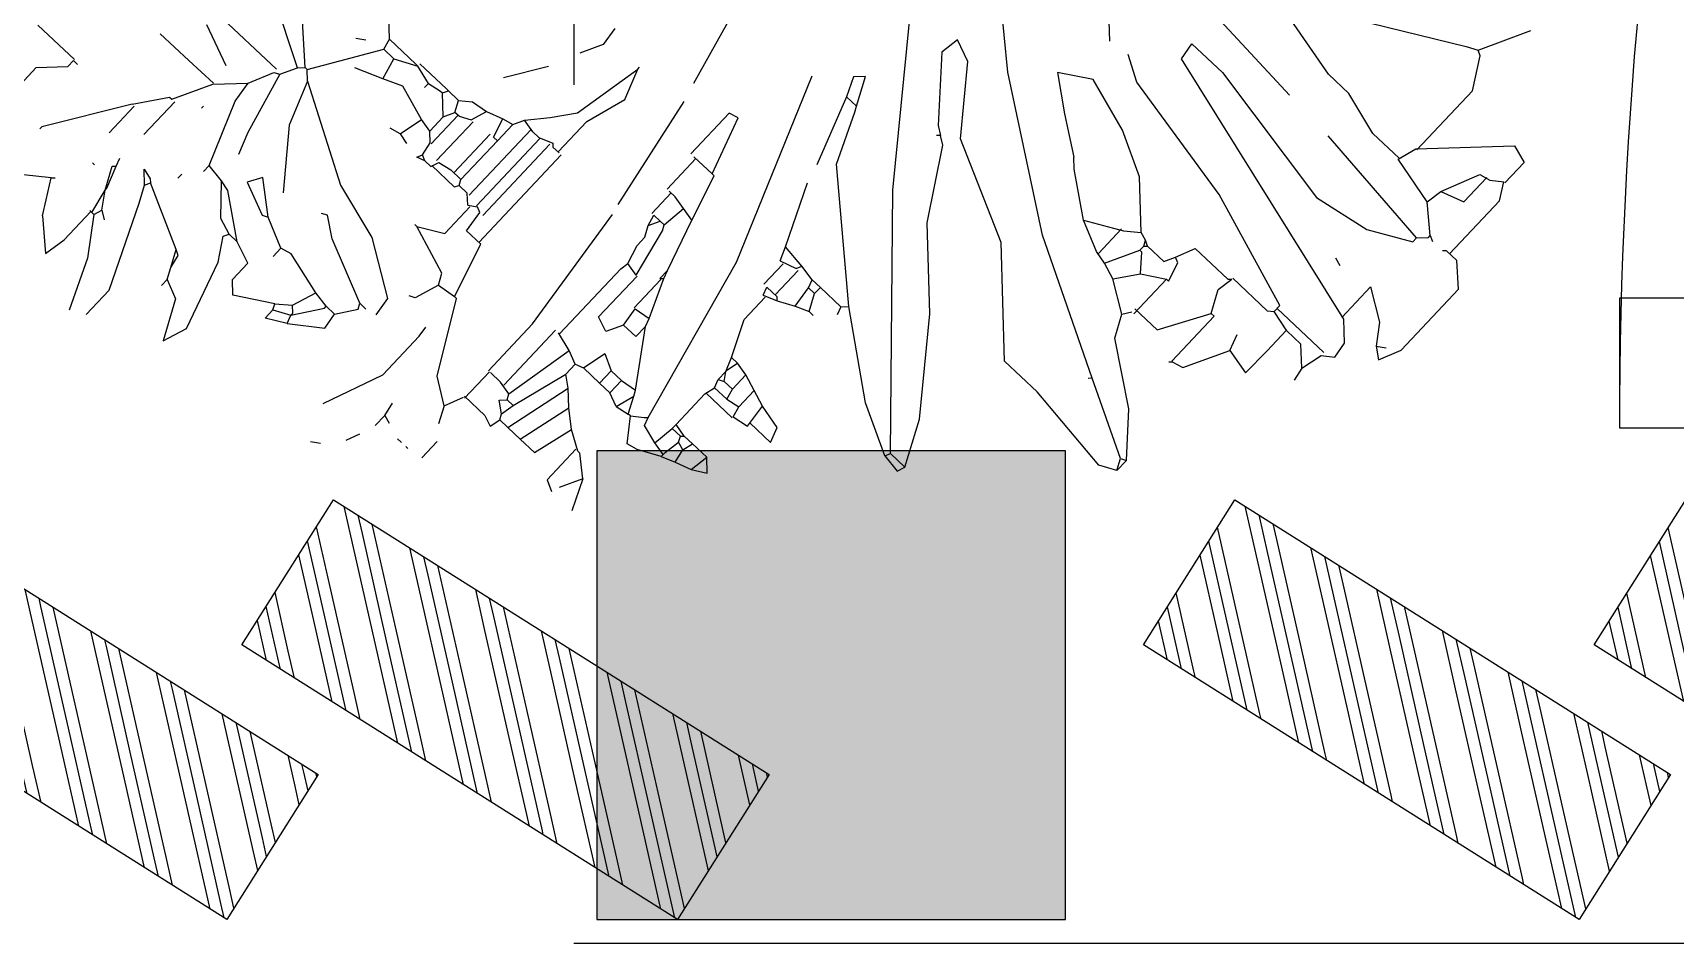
# Model space of a CAD drawing. Header units: metres. Extents: x 1769 to 3632, y 809 to 2652.
# Drawn here: x 2678.3091 to 2678.7875, y 1867.5908 to 1867.8559 of the extents above; entities that cross this region are included whole.
import ezdxf

# ---------------------------------------------------------------- set-up
doc = ezdxf.new("R2010")
doc.units = ezdxf.units.M
doc.header["$LTSCALE"] = 10
doc.linetypes.add('HIDDEN', pattern=[9.525, 6.35, -3.175])
for name, color, linetype in [('A-COLS', 6, 'Continuous'), ('A-COLS-PATT+', 8, 'Continuous'), ('A-GLAZ', 150, 'Continuous'), ('A-PATT+', 8, 'Continuous'), ('A-PROJ+', 1, 'HIDDEN'), ('A-WALL', 6, 'Continuous'), ('A-WALL-PATT', 8, 'Continuous'), ('AG-FP-01$0$A-DOOR-1', 1, 'Continuous'), ('G+E_Madera', 35, 'Continuous'), ('L-PLNT', 66, 'Continuous')]:
    doc.layers.add(name, color=color, linetype=linetype)
doc.styles.add('AG-FP-01$0$spa-fp01$0$WATG_Default', font='SIMPLEX.SHX', dxfattribs={"width": 0.8})
pattern_1 = [(0, (0, 0), (0, 6.985), [5.08, -1.905]), (90, (0, 0), (-6.985, 4e-16), [5.08, -1.905])]

# ---------------------------------------------------------------- blocks, each defined once
blk = doc.blocks.new('A$C633b6710')
at = {"layer": 'A-COLS'}
h = blk.add_hatch(dxfattribs=at)
h.set_pattern_fill('ANGLE', color=256)
h.set_pattern_definition(pattern_1)
h.paths.add_polyline_path([(-3.53933, -6.03922), (-3.4028, -6.03922), (-3.4028, -5.9027), (-3.53933, -5.9027)])
h.paths.add_polyline_path([(-3.53934, -12.48913), (-3.40282, -12.48913), (-3.40282, -12.35261), (-3.53934, -12.35261)])
at = {"layer": 'A-COLS-PATT+'}
h = blk.add_hatch(dxfattribs=at)
h.set_pattern_fill('ANGLE', color=256)
h.set_pattern_definition(pattern_1)
h.paths.add_polyline_path([(-3.53933, -6.03922), (-3.4028, -6.03922), (-3.4028, -5.9027), (-3.53933, -5.9027)])
h.paths.add_polyline_path([(-3.53934, -12.48913), (-3.40282, -12.48913), (-3.40282, -12.35261), (-3.53934, -12.35261)])
at = {"layer": 'A-PATT+'}
h = blk.add_hatch(color=256, dxfattribs=at)
h.dxf.hatch_style = 1
h.paths.add_polyline_path([(-3.53933, -6.03922), (-3.4028, -6.03922), (-3.4028, -5.9027), (-3.53933, -5.9027)])
h.paths.add_polyline_path([(-3.53934, -12.48913), (-3.40282, -12.48913), (-3.40282, -12.35261), (-3.53934, -12.35261)])
at = {"layer": 'A-COLS'}
blk.add_lwpolyline([(-3.53934, -12.48913), (-3.40282, -12.48913), (-3.40282, -12.35261), (-3.53934, -12.35261)], close=True, dxfattribs=at)
blk = doc.blocks.new('A$C0e1b22ce')
h = blk.add_hatch()
h.set_pattern_fill('ANGLE', color=256, scale=0.38)
h.set_pattern_definition([(0, (0, 0), (0, 2.6543), [1.9304, -0.7239]), (90, (0, 0), (-2.6543, 2e-16), [1.9304, -0.7239])])
h.paths.add_polyline_path([(0.05, 0.15), (0.05, 0), (0, 0), (0, 0.15)])
at = {"layer": 'A-WALL-PATT'}
h = blk.add_hatch(dxfattribs=at)
h.set_pattern_fill('GOST_GROUND', color=256, scale=0.0016)
h.paths.add_polyline_path([(0.05, 0.15), (0.05, 0), (0, 0), (0, 0.15)])
at = {"layer": 'A-WALL'}
blk.add_lwpolyline([(0.05, 0.15), (0.05, 0), (0, 0), (0, 0.15)], close=True, dxfattribs=at)
blk = doc.blocks.new('A$Cb696afa1')
at = {"layer": 'G+E_Madera', "rotation": 57.77621867206633}
for p in [(1.52115, 0), (1.65246, 0), (1.91508, 0.00001), (2.0464, 0.00001)]:
    blk.add_blockref('A$C0e1b22ce', p, dxfattribs=at)
blk = doc.blocks.new('GARRA DE LEON')
at = {"layer": 'L-PLNT', "color": 65, "linetype": 'Continuous'}
for p, q in [((1272.8961, 334.2598), (1272.9333, 334.3343)), ((1272.6683, 334.1314), (1272.8795, 334.2515)), ((1272.8795, 334.2515), (1272.8961, 334.2598)), ((1272.9043, 334.2556), (1272.8961, 334.2598)), ((1272.9313, 334.2101), (1272.9043, 334.2556)), ((1272.9313, 334.09), (1272.9313, 334.2101)), ((1272.9292, 334.09), (1273.0327, 334.1935)), ((1273.0327, 334.1935), (1273.0596, 334.1852)), ((1273.0596, 334.1852), (1273.0596, 334.1438)), ((1272.9996, 334.0693), (1273.0244, 334.1273)), ((1273.0244, 334.1273), (1273.041, 334.1314)), ((1273.0348, 334.0817), (1273.0348, 334.1314)), ((1273.041, 334.1314), (1273.0576, 334.1438)), ((1273.0721, 334.119), (1273.0576, 334.1438)), ((1272.7594, 334.0817), (1272.6642, 334.1024)), ((1273.0721, 334.0113), (1273.0721, 334.119)), ((1272.8008, 334.0817), (1272.7594, 334.0817)), ((1272.8671, 334.0631), (1272.8008, 334.0817)), ((1272.9209, 334.061), (1272.9292, 334.09)), ((1272.9996, 334.0693), (1273.0348, 334.0817)), ((1272.9209, 334.0631), (1272.8671, 334.0631)), ((1272.9954, 334.0444), (1272.9209, 334.061)), ((1272.9954, 334.0444), (1272.9996, 334.0693)), ((1272.4944, 334.0361), (1272.7387, 334.0196)), ((1273.0327, 334.0113), (1272.9954, 334.0444)), ((1273.0203, 333.9947), (1272.8215, 334.0154)), ((1273.0203, 333.9947), (1273.0327, 334.0072)), ((1273.0327, 334.0072), (1273.0327, 334.0113)), ((1273.0327, 334.0113), (1273.041, 334.0072)), ((1273.0658, 334.0113), (1273.0617, 334.0072)), ((1273.0866, 334.0113), (1273.0658, 334.0113)), ((1273.1176, 333.9823), (1273.0866, 334.0113)), ((1272.9582, 333.9533), (1273.0203, 333.9865)), ((1273.0203, 333.9865), (1273.0203, 333.9947)), ((1273.1176, 333.8581), (1273.1176, 333.9823)), ((1272.5813, 333.9761), (1272.6434, 333.9761)), ((1272.5855, 333.9492), (1272.5813, 333.9761)), ((1272.6434, 333.9761), (1272.8712, 333.9368)), ((1273.0244, 333.8332), (1272.5855, 333.9492)), ((1272.8712, 333.9368), (1272.9582, 333.9533)), ((1272.4115, 333.7587), (1272.2211, 333.9243)), ((1272.4902, 333.8953), (1272.4695, 333.9161)), ((1272.5606, 333.8788), (1272.5234, 333.8995)), ((1272.9665, 333.8871), (1272.954, 333.8912)), ((1273.0203, 333.8332), (1273.0203, 333.8953)), ((1273.0203, 333.8953), (1273.0658, 333.8664)), ((1272.7635, 333.8415), (1272.5606, 333.8788)), ((1273.0658, 333.8664), (1273.0866, 333.8374)), ((1273.1031, 333.8249), (1273.1176, 333.8581)), ((1272.5109, 333.8374), (1272.4654, 333.8084)), ((1272.5938, 333.8125), (1272.5109, 333.8374)), ((1272.9416, 333.7835), (1272.7635, 333.8415)), ((1273.0493, 333.8084), (1273.0244, 333.8332)), ((1273.0866, 333.8374), (1273.099, 333.8457)), ((1273.0866, 333.8374), (1273.1031, 333.8249)), ((1272.66, 333.7794), (1272.5938, 333.8125)), ((1272.4654, 333.8084), (1272.515, 333.7711)), ((1273.0534, 333.7835), (1273.0493, 333.8084)), ((1272.515, 333.7711), (1272.5689, 333.7338)), ((1272.718, 333.7214), (1272.66, 333.7794)), ((1272.8588, 333.738), (1272.8629, 333.7628)), ((1272.8588, 333.7587), (1272.8629, 333.7628)), ((1272.8629, 333.7649), (1272.9333, 333.7649)), ((1272.9333, 333.7649), (1272.9416, 333.7711)), ((1272.9416, 333.7711), (1272.9416, 333.7835)), ((1273.0369, 333.7773), (1272.9416, 333.7773)), ((1272.9747, 333.7628), (1272.9416, 333.7711)), ((1272.9737, 333.7214), (1272.9737, 333.7628)), ((1273.0037, 333.7628), (1272.9747, 333.7628)), ((1273.0286, 333.738), (1273.0037, 333.7628)), ((1273.0286, 333.738), (1273.0369, 333.7711)), ((1273.0369, 333.7711), (1273.0534, 333.7835)), ((1272.3246, 333.7421), (1272.3204, 333.7131)), ((1272.3577, 333.7297), (1272.3246, 333.7421)), ((1272.6144, 333.6179), (1272.4115, 333.7587)), ((1272.7801, 333.7297), (1272.7925, 333.7587)), ((1272.7925, 333.7587), (1272.8588, 333.7587)), ((1272.8754, 333.7049), (1272.8588, 333.738)), ((1273.0286, 333.738), (1273.0327, 333.7173)), ((1272.4074, 333.5144), (1272.2542, 333.7131)), ((1272.3204, 333.7131), (1272.3908, 333.6303)), ((1272.4281, 333.6386), (1272.3577, 333.7297)), ((1272.5813, 333.7214), (1272.5689, 333.7338)), ((1272.5813, 333.7214), (1272.5689, 333.7338)), ((1272.6434, 333.6759), (1272.5813, 333.7214)), ((1272.6973, 333.7049), (1272.718, 333.7214)), ((1272.7304, 333.7173), (1272.718, 333.7214)), ((1272.7346, 333.709), (1272.7304, 333.7173)), ((1272.7387, 333.7131), (1272.7304, 333.7173)), ((1272.7346, 333.709), (1272.7387, 333.7131)), ((1272.7387, 333.7131), (1272.7718, 333.7131)), ((1272.7718, 333.7131), (1272.7801, 333.7297)), ((1272.7884, 333.7256), (1272.7801, 333.7297)), ((1272.7967, 333.6966), (1272.7884, 333.7256)), ((1272.9727, 333.6759), (1272.9737, 333.7214)), ((1272.6434, 333.6759), (1272.6973, 333.7049)), ((1272.6931, 333.6552), (1272.6931, 333.7049)), ((1272.7097, 333.651), (1272.7346, 333.7007)), ((1272.7346, 333.7007), (1272.7346, 333.709)), ((1272.7387, 333.7007), (1272.7346, 333.7007)), ((1272.7594, 333.6759), (1272.7387, 333.7007)), ((1272.7594, 333.6759), (1272.7925, 333.6966)), ((1272.7925, 333.6262), (1272.7925, 333.6966)), ((1272.7925, 333.6966), (1272.7967, 333.6966)), ((1272.834, 333.6324), (1272.8754, 333.7049)), ((1272.8816, 333.7049), (1272.8754, 333.7049)), ((1272.8816, 333.6137), (1272.8816, 333.7049)), ((1272.9333, 333.6841), (1272.925, 333.709)), ((1272.689, 333.6552), (1272.6434, 333.6759)), ((1272.7346, 333.6427), (1272.7594, 333.6759)), ((1272.9002, 333.6179), (1272.9333, 333.6841)), ((1272.9333, 333.6841), (1272.9727, 333.6759)), ((1272.5772, 333.5682), (1272.4281, 333.6386)), ((1272.7097, 333.651), (1272.689, 333.6552)), ((1272.7346, 333.6427), (1272.7097, 333.651)), ((1272.7801, 333.6137), (1272.7346, 333.6427)), ((1272.3908, 333.6303), (1272.4033, 333.622)), ((1272.4033, 333.622), (1272.3991, 333.6179)), ((1272.4157, 333.6137), (1272.4033, 333.622)), ((1272.8132, 333.5144), (1272.6144, 333.6179)), ((1272.7801, 333.6137), (1272.7884, 333.6262)), ((1272.7884, 333.6324), (1272.834, 333.6324)), ((1272.8836, 333.6137), (1272.9002, 333.6179)), ((1272.2625, 333.6096), (1272.25, 333.5972)), ((1272.25, 333.5972), (1272.2625, 333.5682)), ((1272.2832, 333.5682), (1272.2625, 333.6096)), ((1272.4778, 333.5144), (1272.4157, 333.6137)), ((1272.7967, 333.5806), (1272.7801, 333.6137)), ((1272.8836, 333.6137), (1272.8795, 333.6096)), ((1272.2832, 333.5682), (1272.2625, 333.5682)), ((1272.2625, 333.5682), (1272.2997, 333.4647)), ((1272.2873, 333.5599), (1272.2832, 333.5682)), ((1272.7014, 333.444), (1272.5772, 333.5682)), ((1272.8836, 333.5185), (1272.7967, 333.5806)), ((1272.0554, 333.5433), (1272.0844, 333.4274)), ((1272.3121, 333.2783), (1272.2045, 333.5558)), ((1272.3204, 333.4854), (1272.2873, 333.5599)), ((1272.9333, 333.4605), (1272.8836, 333.5185)), ((1272.6724, 333.2286), (1272.4074, 333.5144)), ((1272.573, 333.4191), (1272.4778, 333.5144)), ((1272.8132, 333.5144), (1272.8091, 333.5102)), ((1272.925, 333.4564), (1272.8132, 333.5144)), ((1272.4778, 333.3446), (1272.3204, 333.4854)), ((1272.7677, 333.444), (1272.7014, 333.444)), ((1272.9085, 333.4274), (1272.7677, 333.444)), ((1272.925, 333.4564), (1272.9333, 333.4605)), ((1272.9333, 333.4398), (1272.925, 333.4564)), ((1272.9333, 333.4398), (1272.9333, 333.4605)), ((1272.1672, 333.4357), (1272.1527, 333.4315)), ((1272.1527, 333.4315), (1272.1527, 333.3487)), ((1272.1962, 333.3487), (1272.1672, 333.4357)), ((1272.3494, 333.3446), (1272.308, 333.4357)), ((1272.9333, 333.4398), (1272.9085, 333.4274)), ((1271.9436, 333.4067), (1271.9477, 333.3777)), ((1272.1258, 333.2203), (1272.0927, 333.3984)), ((1272.6683, 333.2949), (1272.573, 333.4191)), ((1271.9477, 333.3777), (1271.9312, 333.3446)), ((1271.9891, 333.2783), (1272.0098, 333.386)), ((1272.0098, 333.386), (1272.0098, 333.3901)), ((1272.0264, 333.3404), (1272.0098, 333.386)), ((1272.1962, 333.3487), (1272.1589, 333.3487)), ((1272.1631, 333.2866), (1272.1631, 333.3487)), ((1272.2003, 333.3487), (1272.1962, 333.3487)), ((1272.2211, 333.2783), (1272.2003, 333.3487)), ((1272.0078, 333.2783), (1272.0264, 333.3404)), ((1272.3577, 333.3239), (1272.3494, 333.3446)), ((1272.3867, 333.3404), (1272.3494, 333.3446)), ((1272.3577, 333.3239), (1272.3825, 333.3321)), ((1272.3639, 333.2825), (1272.3639, 333.3239)), ((1272.3825, 333.3321), (1272.3867, 333.3404)), ((1272.4115, 333.3363), (1272.3867, 333.3404)), ((1272.3867, 333.2825), (1272.3867, 333.3321)), ((1272.4157, 333.3239), (1272.4115, 333.3363)), ((1272.4281, 333.3363), (1272.4115, 333.3363)), ((1272.4198, 333.2907), (1272.4157, 333.3239)), ((1272.4281, 333.3239), (1272.4157, 333.3239)), ((1272.4695, 333.3363), (1272.4281, 333.3363)), ((1272.4281, 333.3239), (1272.4281, 333.3363)), ((1272.4405, 333.299), (1272.4281, 333.3239)), ((1272.4695, 333.3363), (1272.4778, 333.3446)), ((1272.4695, 333.3363), (1272.4736, 333.3239)), ((1272.5938, 333.2576), (1272.4778, 333.3446)), ((1271.8732, 333.241), (1271.9105, 333.299)), ((1272.4198, 333.2907), (1272.4405, 333.299)), ((1272.4405, 333.299), (1272.4488, 333.299)), ((1271.9643, 333.2452), (1271.9891, 333.2783)), ((1272.0078, 333.2162), (1272.0078, 333.2783)), ((1272.1796, 333.2866), (1272.1672, 333.2866)), ((1272.1713, 333.2452), (1272.1713, 333.2866)), ((1272.2003, 333.2825), (1272.1796, 333.2866)), ((1272.1962, 333.2452), (1272.2003, 333.2825)), ((1272.2211, 333.2783), (1272.2003, 333.2825)), ((1272.2459, 333.1996), (1272.2211, 333.2783)), ((1272.3743, 333.0216), (1272.3121, 333.2783)), ((1272.3743, 333.27), (1272.3701, 333.2825)), ((1272.3908, 333.2825), (1272.3701, 333.2825)), ((1272.3743, 333.27), (1272.395, 333.2783)), ((1272.395, 333.2783), (1272.3908, 333.2825)), ((1272.395, 333.2783), (1272.4198, 333.2907)), ((1272.7014, 333.2286), (1272.6683, 333.2949)), ((1272.3784, 333.2245), (1272.3784, 333.27)), ((1272.6683, 333.2203), (1272.5938, 333.2576)), ((1271.9394, 333.2162), (1271.9643, 333.2452)), ((1272.1796, 333.2286), (1272.1755, 333.2452)), ((1272.1879, 333.2452), (1272.1755, 333.2452)), ((1272.1796, 333.2286), (1272.1879, 333.2452)), ((1272.1879, 333.2121), (1272.1796, 333.2286)), ((1272.1962, 333.2452), (1272.1879, 333.2452)), ((1272.2003, 333.2369), (1272.1962, 333.2452)), ((1272.2169, 333.1624), (1272.2003, 333.2369)), ((1272.6683, 333.2203), (1272.6724, 333.2286)), ((1272.7014, 333.2286), (1272.6724, 333.2286)), ((1272.6973, 333.2162), (1272.7014, 333.2286)), ((1271.7117, 333.1665), (1271.6744, 333.2038)), ((1271.9312, 333.1996), (1271.9394, 333.2162)), ((1271.9601, 333.2121), (1271.9394, 333.2162)), ((1271.956, 333.0795), (1271.956, 333.2121)), ((1271.9726, 333.2121), (1271.9601, 333.2121)), ((1271.9726, 333.2121), (1271.9933, 333.2203)), ((1271.9747, 333.0754), (1271.9747, 333.2121)), ((1271.9912, 333.0712), (1271.9912, 333.2162)), ((1271.9933, 333.2203), (1271.9974, 333.2162)), ((1272.0098, 333.2162), (1271.9974, 333.2162)), ((1272.014, 333.0381), (1272.014, 333.2162)), ((1272.1548, 333.005), (1272.1299, 333.2038)), ((1272.1879, 333.1955), (1272.1879, 333.2121)), ((1272.1879, 333.1955), (1272.1879, 333.2121)), ((1272.4033, 333.1706), (1272.3784, 333.2245)), ((1272.6683, 333.2203), (1272.6973, 333.2162)), ((1271.6496, 333.0505), (1271.5088, 333.1831)), ((1271.8484, 333.1706), (1271.8649, 333.1831)), ((1271.8649, 333.1831), (1271.8898, 333.1872)), ((1271.8815, 333.1624), (1271.8898, 333.1872)), ((1271.8898, 333.1872), (1271.9146, 333.1955)), ((1271.9146, 333.1955), (1271.9312, 333.1996)), ((1271.9229, 333.1665), (1271.9146, 333.1955)), ((1271.9312, 333.1665), (1271.9312, 333.1996)), ((1272.1962, 333.1665), (1272.1879, 333.1955)), ((1272.2459, 333.1831), (1272.2459, 333.1996)), ((1272.25, 333.1872), (1272.2459, 333.1996)), ((1272.2459, 333.1831), (1272.25, 333.1872)), ((1272.248, 333.1251), (1272.248, 333.1831)), ((1272.2749, 333.1292), (1272.25, 333.1872)), ((1271.7158, 333.1499), (1271.7117, 333.1665)), ((1271.7655, 333.1665), (1271.7117, 333.1665)), ((1271.7365, 333.1499), (1271.7696, 333.1665)), ((1271.7696, 333.1665), (1271.7655, 333.1665)), ((1271.7696, 333.1706), (1271.8235, 333.1706)), ((1271.7986, 333.1582), (1271.7696, 333.1665)), ((1271.7986, 333.1582), (1271.8194, 333.1624)), ((1271.7986, 333.1582), (1271.7986, 333.1499)), ((1271.8194, 333.1624), (1271.8235, 333.1624)), ((1271.8235, 333.1624), (1271.8276, 333.1706)), ((1271.8235, 333.1706), (1271.8276, 333.1706)), ((1271.8484, 333.1375), (1271.8235, 333.1624)), ((1271.8484, 333.1706), (1271.8276, 333.1706)), ((1271.8566, 333.1541), (1271.8484, 333.1706)), ((1271.8484, 333.1375), (1271.8566, 333.1541)), ((1271.8649, 333.1541), (1271.8566, 333.1541)), ((1271.8628, 333.0961), (1271.8628, 333.1541)), ((1271.8649, 333.1541), (1271.8815, 333.1624)), ((1271.8856, 333.0837), (1271.8856, 333.1624)), ((1271.9167, 333.0878), (1271.9167, 333.1665)), ((1271.9312, 333.1665), (1271.9229, 333.1665)), ((1271.9312, 333.0878), (1271.9312, 333.1665)), ((1272.1941, 333.1541), (1272.1962, 333.1665)), ((1272.1941, 333.0216), (1272.1941, 333.1541)), ((1272.2169, 333.1624), (1272.1962, 333.1665)), ((1272.219, 333.0795), (1272.219, 333.1624)), ((1272.4115, 333.1499), (1272.4033, 333.1706)), ((1272.4157, 333.1706), (1272.4033, 333.1706)), ((1272.4115, 333.1541), (1272.4157, 333.1706)), ((1272.4115, 333.1499), (1272.4115, 333.1541)), ((1272.4364, 333.1665), (1272.4157, 333.1706)), ((1272.4364, 333.1375), (1272.4364, 333.1665)), ((1272.4612, 333.1582), (1272.4364, 333.1665)), ((1272.4861, 333.1499), (1272.4612, 333.1582)), ((1272.4612, 333.1251), (1272.4612, 333.1582)), ((1271.6537, 333.0505), (1271.7158, 333.1499)), ((1271.6744, 333.1334), (1271.6868, 333.1417)), ((1271.7365, 333.1499), (1271.7158, 333.1499)), ((1271.7448, 333.1168), (1271.7365, 333.1499)), ((1271.7738, 333.1292), (1271.7448, 333.1168)), ((1271.8276, 333.1127), (1271.7738, 333.1292)), ((1271.8484, 333.1085), (1271.8484, 333.1375)), ((1272.25, 333.1251), (1272.2749, 333.1292)), ((1272.279, 333.1168), (1272.2749, 333.1292)), ((1272.4115, 333.1334), (1272.4115, 333.1499)), ((1272.4198, 333.1375), (1272.4115, 333.1499)), ((1272.4115, 333.1334), (1272.4198, 333.1375)), ((1272.4157, 333.1209), (1272.4115, 333.1334)), ((1272.4364, 333.1375), (1272.4198, 333.1375)), ((1272.4405, 333.1209), (1272.4364, 333.1375)), ((1272.5234, 333.1417), (1272.4861, 333.1499)), ((1272.4902, 333.1127), (1272.4861, 333.1499)), ((1272.5316, 333.1189), (1272.5234, 333.1417)), ((1271.6413, 333.0423), (1271.488, 333.1251)), ((1271.7448, 333.1168), (1271.7034, 333.1002)), ((1271.8194, 333.0754), (1271.8276, 333.1127)), ((1271.8484, 333.1085), (1271.8276, 333.1127)), ((1271.8608, 333.0961), (1271.8484, 333.1085)), ((1272.2542, 333.0961), (1272.25, 333.1251)), ((1272.3329, 333.0381), (1272.279, 333.1168)), ((1272.279, 333.0961), (1272.279, 333.1168)), ((1272.4115, 333.1044), (1272.4157, 333.1209)), ((1272.4115, 333.1064), (1272.4654, 333.1064)), ((1272.4115, 333.0423), (1272.4115, 333.1044)), ((1272.4405, 333.1209), (1272.4157, 333.1209)), ((1272.4405, 333.1209), (1272.4612, 333.1251)), ((1272.4654, 333.1085), (1272.4612, 333.1251)), ((1272.4654, 333.1085), (1272.4902, 333.1127)), ((1272.4902, 333.1189), (1272.5316, 333.1189)), ((1271.8649, 333.0754), (1271.8608, 333.0961)), ((1271.8856, 333.0712), (1271.8898, 333.0837)), ((1271.8898, 333.0837), (1271.9105, 333.0878)), ((1271.9312, 333.0878), (1271.9105, 333.0878)), ((1271.9353, 333.0795), (1271.9312, 333.0878)), ((1271.9312, 333.0733), (1271.9353, 333.0795)), ((1271.9519, 333.0795), (1271.9353, 333.0795)), ((1271.9643, 333.0671), (1271.9519, 333.0795)), ((1272.2417, 333.0712), (1272.219, 333.0795)), ((1272.2542, 333.0961), (1272.2417, 333.0712)), ((1272.2542, 333.0961), (1272.279, 333.0961)), ((1271.8194, 333.0754), (1271.8028, 333.0712)), ((1271.8194, 333.0754), (1271.8359, 333.0712)), ((1271.8608, 333.0671), (1271.8649, 333.0754)), ((1271.8732, 333.0712), (1271.8608, 333.0671)), ((1271.8732, 333.0712), (1271.8649, 333.0754)), ((1271.8856, 333.0712), (1271.8732, 333.0712)), ((1271.8856, 333.0733), (1271.9312, 333.0733)), ((1271.9643, 333.0671), (1271.9767, 333.0754)), ((1271.9684, 333.0133), (1271.9684, 333.0671)), ((1271.985, 333.0712), (1271.9767, 333.0754)), ((1271.9891, 333.0381), (1271.985, 333.0712)), ((1271.6288, 333.0174), (1271.6413, 333.0423)), ((1271.6413, 333.0423), (1271.6496, 333.0505)), ((1271.6537, 333.0505), (1271.6496, 333.0505)), ((1271.6661, 333.0381), (1271.6537, 333.0505)), ((1271.6661, 333.0381), (1271.8069, 332.9594)), ((1271.6661, 333.0381), (1271.691, 332.9719)), ((1272.0181, 333.0381), (1271.9891, 333.0381)), ((1272.043, 332.9553), (1272.0181, 333.0381)), ((1272.2542, 333.0091), (1272.2625, 333.0464)), ((1272.2625, 333.0464), (1272.2873, 333.034)), ((1272.2873, 333.0091), (1272.2873, 333.034)), ((1272.308, 333.034), (1272.2873, 333.034)), ((1272.308, 333.034), (1272.3329, 333.0381)), ((1272.308, 333.0091), (1272.308, 333.034)), ((1272.337, 333.0298), (1272.3329, 333.0381)), ((1272.4074, 333.0009), (1272.4115, 333.034)), ((1272.4322, 333.0381), (1272.4115, 333.0423)), ((1272.4115, 333.0381), (1272.4115, 333.0423)), ((1272.4115, 333.034), (1272.4115, 333.0381)), ((1272.4281, 333.034), (1272.4115, 333.034)), ((1272.4281, 333.034), (1272.4322, 333.0381)), ((1272.4322, 333.0257), (1272.4281, 333.034)), ((1272.4488, 333.0381), (1272.4322, 333.0381)), ((1272.4447, 333.0216), (1272.4488, 333.0381)), ((1272.4778, 333.0381), (1272.4488, 333.0381)), ((1272.4736, 333.0091), (1272.4778, 333.0381)), ((1272.4944, 333.0216), (1272.4778, 333.0381)), ((1271.6206, 333.0195), (1271.5005, 333.0195)), ((1271.604, 332.976), (1271.6206, 333.0133)), ((1271.6206, 333.0133), (1271.6288, 333.0174)), ((1271.6288, 333.0174), (1271.6537, 332.9222)), ((1271.9312, 332.9926), (1271.9684, 333.0133)), ((1272.1858, 332.9097), (1272.1858, 333.0216)), ((1272.2211, 333.0133), (1272.1921, 333.0216)), ((1272.2003, 332.9056), (1272.2211, 333.0133)), ((1272.2417, 333.005), (1272.2211, 333.0133)), ((1272.2417, 333.005), (1272.2542, 333.0091)), ((1272.2873, 333.0091), (1272.2542, 333.0091)), ((1272.308, 333.0091), (1272.2873, 333.0091)), ((1272.3287, 333.0009), (1272.308, 333.0091)), ((1272.3287, 333.0009), (1272.337, 333.0298)), ((1272.3494, 333.005), (1272.337, 333.0298)), ((1272.3536, 333.005), (1272.3701, 333.0174)), ((1272.3701, 333.0174), (1272.3743, 333.0216)), ((1272.3784, 333.0091), (1272.3743, 333.0216)), ((1272.4074, 333.0009), (1272.3784, 333.0091)), ((1272.4281, 333.0009), (1272.4322, 333.0257)), ((1272.4447, 333.0216), (1272.4322, 333.0257)), ((1272.4488, 333.0009), (1272.4447, 333.0216)), ((1272.4488, 333.0009), (1272.4736, 333.0091)), ((1272.4736, 333.0091), (1272.4944, 333.0216)), ((1271.5626, 332.9719), (1271.5005, 332.9967)), ((1271.9312, 332.9926), (1271.927, 332.9926)), ((1272.0057, 332.9677), (1271.9312, 332.9926)), ((1272.1548, 332.9097), (1272.1548, 333.005)), ((1272.2169, 332.8973), (1272.2417, 332.9843)), ((1272.2417, 332.9843), (1272.2417, 333.005)), ((1272.2583, 332.9719), (1272.2417, 332.9843)), ((1272.3287, 333.0009), (1272.3494, 333.005)), ((1272.3536, 333.005), (1272.3494, 333.005)), ((1272.3784, 332.9719), (1272.3536, 333.005)), ((1272.4281, 332.9926), (1272.395, 332.976)), ((1272.4281, 332.9967), (1272.4074, 333.0009)), ((1272.4281, 332.9926), (1272.4488, 333.0009)), ((1272.4281, 332.9967), (1272.4281, 333.0009)), ((1272.4281, 332.9926), (1272.4281, 332.9967)), ((1271.5667, 332.9387), (1271.604, 332.976)), ((1271.6082, 332.9429), (1271.604, 332.976)), ((1271.691, 332.9719), (1271.7531, 332.8932)), ((1271.8069, 332.9594), (1271.8939, 332.9346)), ((1272.014, 332.9512), (1272.0057, 332.9677)), ((1272.2335, 332.8683), (1272.2583, 332.9719)), ((1272.279, 332.9512), (1272.2583, 332.9719)), ((1272.395, 332.976), (1272.3784, 332.9719)), ((1271.517, 332.9398), (1271.4591, 332.9398)), ((1271.5667, 332.9408), (1271.517, 332.9398)), ((1271.5378, 332.8808), (1271.5667, 332.9387)), ((1271.6454, 332.8476), (1271.6082, 332.9429)), ((1271.8939, 332.9346), (1271.9726, 332.8849)), ((1272.014, 332.9512), (1272.0015, 332.9139)), ((1272.014, 332.9512), (1272.043, 332.9553)), ((1272.0471, 332.9553), (1272.043, 332.9553)), ((1272.1051, 332.8518), (1272.0471, 332.9553)), ((1272.2583, 332.8683), (1272.279, 332.9512)), ((1272.3039, 332.9304), (1272.279, 332.9512)), ((1271.6537, 332.9222), (1271.6661, 332.889)), ((1271.8235, 332.9139), (1271.8152, 332.9097)), ((1271.8525, 332.8932), (1271.8235, 332.9139)), ((1272.0015, 332.9139), (1271.9933, 332.9097)), ((1272.1568, 332.8559), (1272.1568, 332.9097)), ((1272.1796, 332.9097), (1272.1589, 332.9097)), ((1272.2003, 332.9056), (1272.1796, 332.9097)), ((1272.2873, 332.8683), (1272.3039, 332.9304)), ((1272.3329, 332.9139), (1272.3039, 332.9304)), ((1272.3287, 332.9139), (1272.3287, 332.8518)), ((1272.337, 332.9139), (1272.3329, 332.9139)), ((1272.366, 332.889), (1272.337, 332.9139)), ((1271.5792, 332.9015), (1271.5792, 332.9056)), ((1271.7158, 332.889), (1271.7034, 332.8683)), ((1271.7614, 332.8518), (1271.7158, 332.889)), ((1271.9477, 332.8518), (1271.8525, 332.8932)), ((1271.9726, 332.8849), (1271.9767, 332.8559)), ((1272.0451, 332.8766), (1272.043, 332.8932)), ((1272.1962, 332.889), (1272.2045, 332.8973)), ((1272.2128, 332.8766), (1272.1962, 332.889)), ((1272.2045, 332.8973), (1272.2003, 332.9056)), ((1272.2169, 332.8973), (1272.2045, 332.8973)), ((1272.2128, 332.8766), (1272.2169, 332.8973)), ((1272.366, 332.889), (1272.3494, 332.8559)), ((1272.366, 332.889), (1272.3867, 332.8435)), ((1271.5005, 332.8352), (1271.5336, 332.8808)), ((1271.5336, 332.8808), (1271.5378, 332.8808)), ((1271.5439, 332.8808), (1271.5439, 332.8145)), ((1271.7034, 332.8683), (1271.7531, 332.8476)), ((1272.0451, 332.7979), (1272.0451, 332.8766)), ((1272.2169, 332.8683), (1272.2128, 332.8766)), ((1272.2128, 332.8518), (1272.2169, 332.8683)), ((1272.2335, 332.8683), (1272.2169, 332.8683)), ((1272.2583, 332.8683), (1272.2335, 332.8683)), ((1272.2583, 332.8683), (1272.2873, 332.8683)), ((1271.6744, 332.8435), (1271.6454, 332.8476)), ((1271.6454, 332.8476), (1271.6454, 332.8352)), ((1271.691, 332.8393), (1271.6744, 332.8435)), ((1271.7117, 332.8021), (1271.6744, 332.8435)), ((1271.7531, 332.7938), (1271.691, 332.8393)), ((1271.7531, 332.8476), (1271.7614, 332.8518)), ((1271.8069, 332.8311), (1271.7614, 332.8518)), ((1271.9312, 332.8145), (1271.9519, 332.8435)), ((1271.9519, 332.8435), (1271.9477, 332.8518)), ((1271.9477, 332.8518), (1271.9601, 332.8518)), ((1272.1424, 332.8269), (1272.1051, 332.8518)), ((1272.1424, 332.8269), (1272.1548, 332.8559)), ((1272.1548, 332.858), (1272.1962, 332.858)), ((1272.1962, 332.858), (1272.2128, 332.8518)), ((1272.3287, 332.8518), (1272.3453, 332.8435)), ((1271.3928, 332.8248), (1271.3183, 332.8248)), ((1271.3928, 332.8104), (1271.3928, 332.8228)), ((1271.3928, 332.8228), (1271.4011, 332.8228)), ((1271.5005, 332.8352), (1271.4259, 332.7192)), ((1271.5046, 332.8352), (1271.5046, 332.7814)), ((1271.8235, 332.8352), (1271.8069, 332.8311)), ((1271.8069, 332.8311), (1271.8069, 332.8145)), ((1271.8898, 332.8186), (1271.8235, 332.8352)), ((1271.8773, 332.7814), (1271.8898, 332.8186)), ((1271.9146, 332.8145), (1271.8898, 332.8186)), ((1271.9312, 332.8145), (1271.9146, 332.8145)), ((1271.9146, 332.8104), (1271.9146, 332.8145)), ((1271.9353, 332.7896), (1271.9312, 332.8145)), ((1272.1424, 332.8269), (1272.1548, 332.8021)), ((1271.3597, 332.7772), (1271.3928, 332.8104)), ((1271.6247, 332.8021), (1271.6247, 332.8104)), ((1271.7365, 332.7938), (1271.7117, 332.8021)), ((1271.7324, 332.7855), (1271.7365, 332.7938)), ((1271.7531, 332.7938), (1271.7365, 332.7938)), ((1271.7862, 332.7814), (1271.7531, 332.7938)), ((1271.8856, 332.7689), (1271.9146, 332.8104)), ((1271.8898, 332.7565), (1271.9353, 332.7896)), ((1272.0098, 332.7068), (1272.0451, 332.7979)), ((1271.3597, 332.6985), (1271.3597, 332.7772)), ((1271.546, 332.7524), (1271.5419, 332.7648)), ((1271.5957, 332.7607), (1271.5792, 332.7772)), ((1271.5792, 332.7772), (1271.5957, 332.7731)), ((1271.5957, 332.7731), (1271.5999, 332.7689)), ((1271.5957, 332.7607), (1271.5999, 332.7689)), ((1271.6951, 332.7234), (1271.5999, 332.7689)), ((1271.7531, 332.7524), (1271.7324, 332.7855)), ((1271.7862, 332.7482), (1271.7862, 332.7814)), ((1271.8566, 332.7648), (1271.8028, 332.7317)), ((1271.8566, 332.7648), (1271.8773, 332.7814)), ((1271.8608, 332.7565), (1271.8566, 332.7648)), ((1271.8608, 332.7565), (1271.8856, 332.7689)), ((1271.8856, 332.7731), (1271.8773, 332.7814)), ((1271.8856, 332.7689), (1271.8856, 332.7731)), ((1271.8898, 332.7565), (1271.8856, 332.7689)), ((1272.0885, 332.7565), (1272.0844, 332.7772)), ((1272.1713, 332.7482), (1272.1713, 332.7814)), ((1271.5419, 332.7482), (1271.546, 332.7524)), ((1271.5584, 332.7151), (1271.5419, 332.7482)), ((1271.5584, 332.7192), (1271.546, 332.7524)), ((1271.6082, 332.7358), (1271.5957, 332.7607)), ((1271.7862, 332.6488), (1271.7531, 332.7524)), ((1271.8028, 332.7317), (1271.7862, 332.7482)), ((1271.8898, 332.7565), (1271.8608, 332.74)), ((1271.8608, 332.74), (1271.8608, 332.7565)), ((1272.0885, 332.7565), (1272.1009, 332.7524)), ((1272.0885, 332.7565), (1272.0885, 332.7358)), ((1272.1341, 332.7441), (1272.1258, 332.7441)), ((1272.1465, 332.7441), (1272.1424, 332.7441)), ((1271.4259, 332.7192), (1271.4259, 332.7151)), ((1271.5212, 332.7317), (1271.517, 332.7317)), ((1271.5584, 332.7151), (1271.5584, 332.7192)), ((1271.5667, 332.6778), (1271.5584, 332.7151)), ((1271.575, 332.6903), (1271.5584, 332.7151)), ((1271.6641, 332.6116), (1271.6082, 332.7358)), ((1271.7076, 332.6985), (1271.6951, 332.7234)), ((1271.7034, 332.7192), (1271.6951, 332.7234)), ((1271.7076, 332.6985), (1271.7034, 332.7192)), ((1271.5709, 332.6778), (1271.575, 332.6903)), ((1271.575, 332.6903), (1271.5874, 332.682)), ((1271.7158, 332.682), (1271.7076, 332.6985)), ((1272.0719, 332.6903), (1272.0803, 332.711)), ((1271.488, 332.6737), (1271.4549, 332.6488)), ((1271.488, 332.6737), (1271.4922, 332.6778)), ((1271.5046, 332.6447), (1271.488, 332.6737)), ((1271.5667, 332.6778), (1271.5626, 332.6778)), ((1271.5647, 332.6199), (1271.5647, 332.6778)), ((1271.5709, 332.6778), (1271.5667, 332.6778)), ((1271.5709, 332.6778), (1271.6082, 332.624)), ((1271.7158, 332.682), (1271.7448, 332.6696)), ((1271.7158, 332.682), (1271.7158, 332.6696)), ((1271.7448, 332.6696), (1271.7738, 332.6116)), ((1271.517, 332.624), (1271.5046, 332.6447)), ((1271.517, 332.624), (1271.5046, 332.6447)), ((1271.7738, 332.6116), (1271.7862, 332.6488)), ((1272.0347, 332.653), (1272.0471, 332.6613)), ((1271.517, 332.624), (1271.5584, 332.5867)), ((1271.5584, 332.5867), (1271.5647, 332.6199)), ((1271.6082, 332.624), (1271.6413, 332.5495)), ((1271.6641, 332.5619), (1271.6641, 332.6116))]:
    blk.add_line(p, q, dxfattribs=at)
blk = doc.blocks.new('*U616')
blk.add_lwpolyline([(2200, -1.51), (2200, 1418.49), (2160, 1418.49), (2160, -1.51)], close=True)
at = {"layer": 'AG-FP-01$0$A-DOOR-1'}
blk.add_arc((2200, -1.51), 1420, 90, 180, dxfattribs=at)
at = {"style": 'AG-FP-01$0$spa-fp01$0$WATG_Default', "width": 0.8, "flags": 9}
for tag, p in [('DOORNUMBER', (494.6, -80.14)), ('ROOMNAME', (494.6, -84.22)), ('ROOMNUMBER', (494.6, -88.3)), ('DOORTYPE', (494.6, -92.39)), ('DOORMATERIAL', (494.6, -96.47)), ('DOORFINISH', (494.6, -100.55)), ('FRAMEMATERIAL', (494.6, -104.63)), ('FRAMEFINISH', (494.6, -108.71)), ('DETAILHEAD', (494.6, -112.8)), ('DETAILJAMB', (494.6, -116.88)), ('DETAILMUNTIN', (494.6, -120.96)), ('THRESHOLDMATERIAL', (494.6, -125.04)), ('THRESHOLDDETAIL', (494.6, -129.12)), ('FIRERATING', (494.6, -133.21)), ('GLAZING', (494.6, -137.29)), ('LOUVER', (494.6, -141.37)), ('CLOSER', (494.6, -145.45)), ('PANICHARDWARE', (494.6, -149.54)), ('HARDWARESET', (494.6, -153.62)), ('REMARKS', (494.6, -157.7)), ('REVISION', (494.6, -161.78))]:
    blk.add_attdef(tag, p, '', height=2.38, dxfattribs=at)

msp = doc.modelspace()

# ---------------------------------------------------------------- linework, layer by layer
at = {"layer": 'A-PROJ+', "ltscale": 0.01}
msp.add_lwpolyline([(2680.1167, 1874.19084), (2678.4667, 1874.19084), (2678.4667, 1867.59082), (2680.1167, 1867.59082)], dxfattribs=at)

# ---------------------------------------------------------------- block references
msp.add_blockref('A$Cb696afa1', (2676.84442, 1867.59768))
at = {"layer": 'A-COLS-PATT+'}
msp.add_blockref('A$C633b6710', (2682.01267, 1880.08681), dxfattribs=at)
at = {"layer": 'A-GLAZ', "xscale": -0.0009474377873720039, "yscale": 0.0009474377873720039, "zscale": 0.0009474377873720039, "rotation": 90.00000000000007}
msp.add_blockref('*U616', (2680.11527, 1869.82519), dxfattribs=at)
at = {"layer": 'L-PLNT', "color": 173, "xscale": 0.1967723582811821, "yscale": 0.1967723582811821, "zscale": 0.1967723582811821, "rotation": 316.7206854993391}
msp.add_blockref('GARRA DE LEON', (2451.2912, 1991.67842), dxfattribs=at)

doc.saveas('drawing.dxf')
